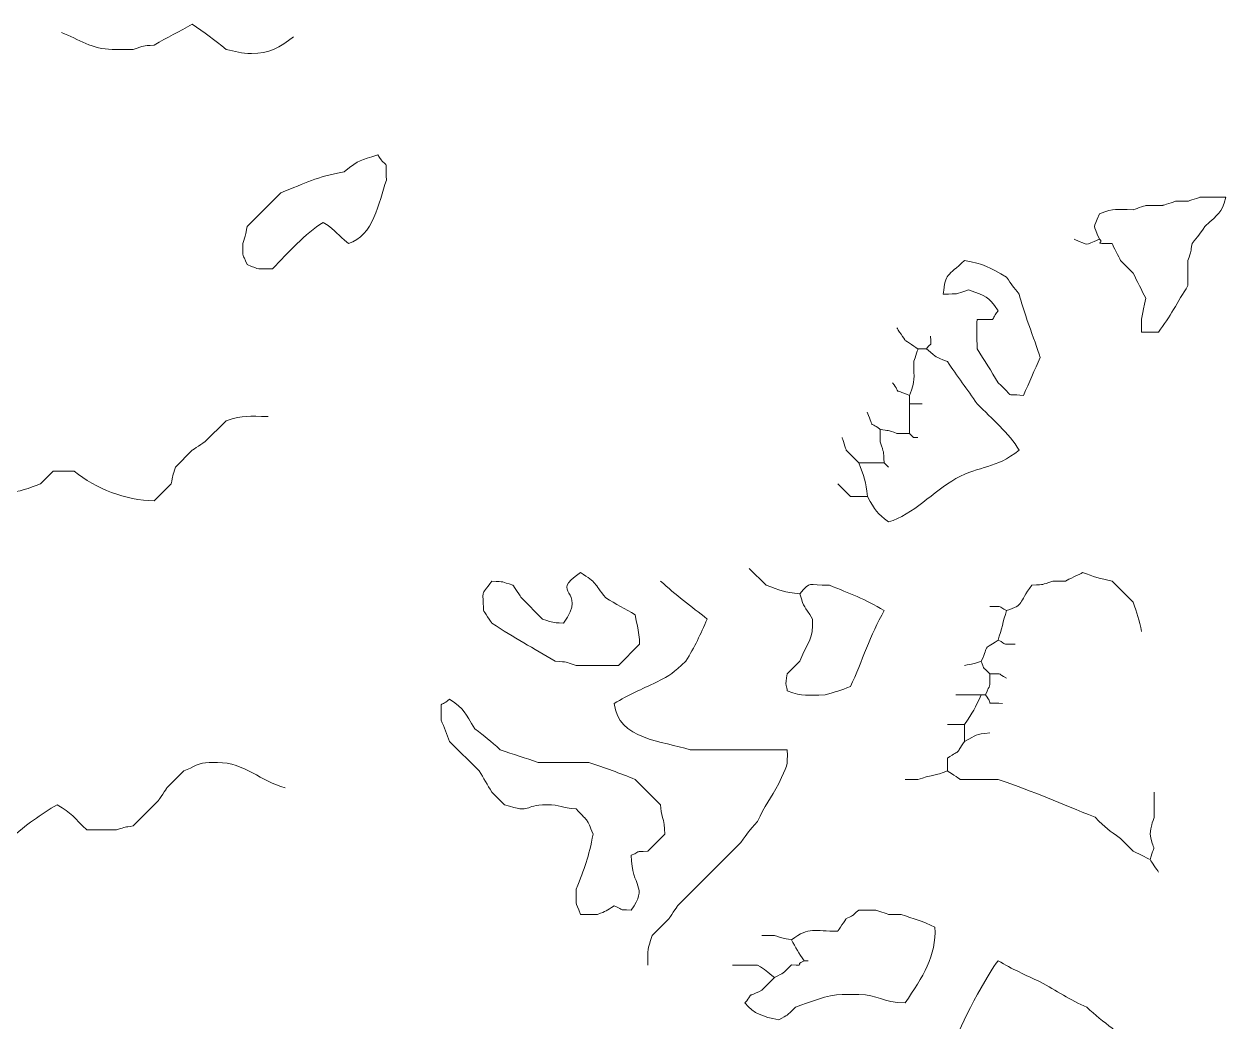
# Model space of a CAD drawing. Header units: centimetres. Extents: x -40.3 to 39, y -29.8 to 28.8.
# Drawn here: x -28.981 to -24.155, y -13.067 to -9.061 of the extents above; entities that cross this region are included whole.
import ezdxf

# ---------------------------------------------------------------- set-up
doc = ezdxf.new("R2010")
doc.units = ezdxf.units.CM
doc.header["$MEASUREMENT"] = 0
doc.layers.add('layer 1', color=7, linetype='Continuous')

msp = doc.modelspace()

# ---------------------------------------------------------------- linework, layer by layer
at = {"layer": 'layer 1', "color": 225, "lineweight": 0}
for points, knots in [([(-28.83094, -9.09489), (-28.76358, -9.12189), (-28.70469, -9.16266), (-28.62762, -9.16264), (-28.62762, -9.16264), (-28.62762, -9.16264), (-28.59375, -9.16266), (-28.59375, -9.16266), (-28.59375, -9.16266), (-28.59375, -9.16266), (-28.54294, -9.16266), (-28.54294, -9.16266), (-28.54294, -9.16266), (-28.49319, -9.14618), (-28.51175, -9.14981), (-28.4582, -9.14571), (-28.4582, -9.14571), (-28.4057, -9.11425), (-28.35828, -9.09246), (-28.30577, -9.061), (-28.30577, -9.061), (-28.25861, -9.09289), (-28.21564, -9.12582), (-28.17022, -9.16264), (-28.17022, -9.16264), (-28.13268, -9.16974), (-28.10923, -9.17958), (-28.06859, -9.1796), (-28.06859, -9.1796), (-27.99681, -9.17958), (-27.95351, -9.15472), (-27.89917, -9.11182)], [0, 0, 0, 0, 0.1111111, 0.1111111, 0.1111111, 0.1111111, 0.2222222, 0.2222222, 0.2222222, 0.2222222, 0.3333333, 0.3333333, 0.3333333, 0.3333333, 0.4444444, 0.4444444, 0.4444444, 0.4444444, 0.5555556, 0.5555556, 0.5555556, 0.5555556, 0.6666667, 0.6666667, 0.6666667, 0.6666667, 0.7777778, 0.7777778, 0.7777778, 0.7777778, 1, 1, 1, 1]), ([(-27.56037, -9.58619), (-27.63558, -9.61111), (-27.6295, -9.60147), (-27.6959, -9.65395), (-27.6959, -9.65395), (-27.80929, -9.67533), (-27.84876, -9.69802), (-27.95001, -9.73862), (-27.95001, -9.73862), (-27.95001, -9.73862), (-28.08554, -9.87414), (-28.08554, -9.87414), (-28.08554, -9.87414), (-28.09316, -9.91055), (-28.08968, -9.9033), (-28.10248, -9.94191), (-28.10248, -9.94191), (-28.10248, -10.00999), (-28.10541, -9.97544), (-28.08554, -10.0266), (-28.08554, -10.0266), (-28.02759, -10.04911), (-28.05354, -10.04354), (-27.9839, -10.04356), (-27.9839, -10.04356), (-27.91955, -9.97922), (-27.85341, -9.90176), (-27.78061, -9.8572), (-27.78061, -9.8572), (-27.71959, -9.89536), (-27.72759, -9.90522), (-27.67897, -9.94191), (-27.67897, -9.94191), (-27.57704, -9.91196), (-27.55779, -9.77825), (-27.52648, -9.68778), (-27.52648, -9.68778), (-27.52876, -9.58254), (-27.52134, -9.65406), (-27.56037, -9.58619)], [0, 0, 0, 0, 0.0909091, 0.0909091, 0.0909091, 0.0909091, 0.1818182, 0.1818182, 0.1818182, 0.1818182, 0.2727273, 0.2727273, 0.2727273, 0.2727273, 0.3636364, 0.3636364, 0.3636364, 0.3636364, 0.4545455, 0.4545455, 0.4545455, 0.4545455, 0.5454545, 0.5454545, 0.5454545, 0.5454545, 0.6363636, 0.6363636, 0.6363636, 0.6363636, 0.7272727, 0.7272727, 0.7272727, 0.7272727, 0.8181818, 0.8181818, 0.8181818, 0.8181818, 1, 1, 1, 1]), ([(-24.66348, -9.925), (-24.68937, -9.85831), (-24.68937, -9.89007), (-24.6635, -9.82337), (-24.6635, -9.82337), (-24.59862, -9.79821), (-24.6013, -9.80642), (-24.52797, -9.80644), (-24.52797, -9.80644), (-24.52697, -9.80604), (-24.47995, -9.7905), (-24.47713, -9.78948), (-24.47713, -9.78948), (-24.47713, -9.78948), (-24.40937, -9.7895), (-24.40937, -9.7895), (-24.40937, -9.7895), (-24.40836, -9.78909), (-24.36139, -9.77355), (-24.35853, -9.77255), (-24.35853, -9.77255), (-24.35853, -9.77255), (-24.30773, -9.77253), (-24.30773, -9.77253), (-24.30773, -9.77253), (-24.30673, -9.77212), (-24.25978, -9.75665), (-24.25692, -9.75563), (-24.25692, -9.75563), (-24.25692, -9.75563), (-24.15624, -9.75561), (-24.1553, -9.75561), (-24.1553, -9.75561), (-24.17677, -9.83031), (-24.18047, -9.81468), (-24.23997, -9.87419), (-24.23997, -9.87419), (-24.26069, -9.90516), (-24.26671, -9.91147), (-24.29081, -9.94193), (-24.29081, -9.94193), (-24.29828, -9.98065), (-24.29275, -9.96807), (-24.30773, -10.00969), (-24.30773, -10.00969), (-24.30773, -10.00969), (-24.30775, -10.11133), (-24.30775, -10.11133), (-24.30775, -10.11133), (-24.35012, -10.17615), (-24.37936, -10.23819), (-24.42634, -10.29767), (-24.42634, -10.29767), (-24.42634, -10.29767), (-24.49408, -10.29769), (-24.49408, -10.29769), (-24.49408, -10.29769), (-24.4982, -10.23341), (-24.49062, -10.23362), (-24.47715, -10.16217), (-24.47715, -10.16217), (-24.49438, -10.12857), (-24.51141, -10.09453), (-24.52797, -10.06053), (-24.52797, -10.06053), (-24.52797, -10.06053), (-24.57879, -10.00969), (-24.57879, -10.00969), (-24.57879, -10.00969), (-24.58395, -9.99883), (-24.6082, -9.9523), (-24.61266, -9.94193), (-24.61266, -9.94193), (-24.69912, -9.94193), (-24.64075, -9.94216), (-24.66348, -9.925), (-24.66348, -9.925), (-24.73017, -9.95089), (-24.69837, -9.95087), (-24.76511, -9.92498)], [0, 0, 0, 0, 0.047619, 0.047619, 0.047619, 0.047619, 0.0952381, 0.0952381, 0.0952381, 0.0952381, 0.1428571, 0.1428571, 0.1428571, 0.1428571, 0.1904762, 0.1904762, 0.1904762, 0.1904762, 0.2380952, 0.2380952, 0.2380952, 0.2380952, 0.2857143, 0.2857143, 0.2857143, 0.2857143, 0.3333333, 0.3333333, 0.3333333, 0.3333333, 0.3809524, 0.3809524, 0.3809524, 0.3809524, 0.4285714, 0.4285714, 0.4285714, 0.4285714, 0.4761905, 0.4761905, 0.4761905, 0.4761905, 0.5238095, 0.5238095, 0.5238095, 0.5238095, 0.5714286, 0.5714286, 0.5714286, 0.5714286, 0.6190476, 0.6190476, 0.6190476, 0.6190476, 0.6666667, 0.6666667, 0.6666667, 0.6666667, 0.7142857, 0.7142857, 0.7142857, 0.7142857, 0.7619048, 0.7619048, 0.7619048, 0.7619048, 0.8095238, 0.8095238, 0.8095238, 0.8095238, 0.8571429, 0.8571429, 0.8571429, 0.8571429, 0.9047619, 0.9047619, 0.9047619, 0.9047619, 1, 1, 1, 1]), ([(-24.98541, -10.14524), (-25.00949, -10.11479), (-25.01555, -10.10843), (-25.03625, -10.07746), (-25.03625, -10.07746), (-25.10399, -10.03688), (-25.12662, -10.02465), (-25.20563, -10.00971), (-25.20563, -10.00971), (-25.2732, -10.07726), (-25.28172, -10.05765), (-25.29036, -10.14526), (-25.29036, -10.14526), (-25.22373, -10.14385), (-25.24853, -10.14772), (-25.18873, -10.1283), (-25.18873, -10.1283), (-25.11486, -10.15792), (-25.11381, -10.14712), (-25.07012, -10.21301), (-25.07012, -10.21301), (-25.1105, -10.26002), (-25.06178, -10.24485), (-25.15481, -10.2469), (-25.15481, -10.2469), (-25.15699, -10.28079), (-25.15481, -10.31492), (-25.15481, -10.3655), (-25.15481, -10.3655), (-25.12416, -10.41237), (-25.09845, -10.45369), (-25.07014, -10.50101), (-25.07014, -10.50101), (-24.99764, -10.56634), (-25.05386, -10.54341), (-24.96849, -10.55185), (-24.96849, -10.55185), (-24.94471, -10.50069), (-24.9245, -10.45051), (-24.90072, -10.39935), (-24.90072, -10.39935), (-24.92307, -10.33048), (-24.97316, -10.20364), (-24.98541, -10.14524)], [0, 0, 0, 0, 0.0833333, 0.0833333, 0.0833333, 0.0833333, 0.1666667, 0.1666667, 0.1666667, 0.1666667, 0.25, 0.25, 0.25, 0.25, 0.3333333, 0.3333333, 0.3333333, 0.3333333, 0.4166667, 0.4166667, 0.4166667, 0.4166667, 0.5, 0.5, 0.5, 0.5, 0.5833333, 0.5833333, 0.5833333, 0.5833333, 0.6666667, 0.6666667, 0.6666667, 0.6666667, 0.75, 0.75, 0.75, 0.75, 0.8333333, 0.8333333, 0.8333333, 0.8333333, 1, 1, 1, 1]), ([(-25.47664, -10.28077), (-25.47485, -10.28399), (-25.44452, -10.32836), (-25.44277, -10.33159), (-25.44277, -10.33159), (-25.44076, -10.33259), (-25.39483, -10.3636), (-25.39195, -10.36546)], [0, 0, 0, 0, 0.3333333, 0.3333333, 0.3333333, 0.3333333, 1, 1, 1, 1]), ([(-25.37499, -10.58567), (-25.37499, -10.58567), (-25.4258, -10.5857), (-25.4258, -10.5857), (-25.4258, -10.5857), (-25.4258, -10.5857), (-25.4258, -10.55182), (-25.4258, -10.55182), (-25.4258, -10.55182), (-25.40064, -10.48698), (-25.40888, -10.48965), (-25.40886, -10.4163), (-25.40886, -10.4163), (-25.40845, -10.41529), (-25.39296, -10.3683), (-25.39193, -10.36546), (-25.39193, -10.36546), (-25.39193, -10.36546), (-25.35806, -10.36546), (-25.35806, -10.36546), (-25.35806, -10.36546), (-25.33616, -10.33035), (-25.34111, -10.37143), (-25.34111, -10.31464)], [0, 0, 0, 0, 0.1428571, 0.1428571, 0.1428571, 0.1428571, 0.2857143, 0.2857143, 0.2857143, 0.2857143, 0.4285714, 0.4285714, 0.4285714, 0.4285714, 0.5714286, 0.5714286, 0.5714286, 0.5714286, 0.7142857, 0.7142857, 0.7142857, 0.7142857, 1, 1, 1, 1]), ([(-25.35798, -10.36546), (-25.30694, -10.40663), (-25.33239, -10.39203), (-25.27327, -10.4163), (-25.27327, -10.4163), (-25.23521, -10.47448), (-25.19353, -10.52818), (-25.15466, -10.58567), (-25.15466, -10.58567), (-25.09292, -10.64742), (-25.02793, -10.70231), (-24.98524, -10.77204), (-24.98524, -10.77204), (-25.08144, -10.84796), (-25.1419, -10.83197), (-25.23937, -10.88586), (-25.23937, -10.88586), (-25.33189, -10.937), (-25.41069, -11.03136), (-25.51041, -11.06004), (-25.51041, -11.06004), (-25.55747, -11.02455), (-25.56212, -11.01428), (-25.59512, -10.95839), (-25.59512, -10.95839), (-25.59992, -10.89581), (-25.60982, -10.87829), (-25.62899, -10.82286), (-25.62899, -10.82286), (-25.62899, -10.82286), (-25.52735, -10.82288), (-25.52735, -10.82288), (-25.52735, -10.82288), (-25.53173, -10.76711), (-25.52695, -10.79027), (-25.5443, -10.73817), (-25.5443, -10.73817), (-25.5443, -10.73817), (-25.5443, -10.68735), (-25.5443, -10.68735), (-25.5443, -10.68735), (-25.50831, -10.69489), (-25.51632, -10.68998), (-25.47656, -10.70428), (-25.47656, -10.70428), (-25.47656, -10.70428), (-25.42572, -10.7043), (-25.42572, -10.7043)], [0, 0, 0, 0, 0.0769231, 0.0769231, 0.0769231, 0.0769231, 0.1538462, 0.1538462, 0.1538462, 0.1538462, 0.2307692, 0.2307692, 0.2307692, 0.2307692, 0.3076923, 0.3076923, 0.3076923, 0.3076923, 0.3846154, 0.3846154, 0.3846154, 0.3846154, 0.4615385, 0.4615385, 0.4615385, 0.4615385, 0.5384615, 0.5384615, 0.5384615, 0.5384615, 0.6153846, 0.6153846, 0.6153846, 0.6153846, 0.6923077, 0.6923077, 0.6923077, 0.6923077, 0.7692308, 0.7692308, 0.7692308, 0.7692308, 0.8461538, 0.8461538, 0.8461538, 0.8461538, 1, 1, 1, 1]), ([(-29.47464, -10.60262), (-29.40098, -10.61814), (-29.3987, -10.62334), (-29.33909, -10.67038), (-29.33909, -10.67038), (-29.32253, -10.70601), (-29.30825, -10.73734), (-29.28827, -10.77202), (-29.28827, -10.77202), (-29.28321, -10.83793), (-29.28067, -10.83408), (-29.25442, -10.8906), (-29.25442, -10.8906), (-29.2524, -10.8918), (-29.20647, -10.92264), (-29.20358, -10.92451), (-29.20358, -10.92451), (-29.13695, -10.92592), (-29.16175, -10.92206), (-29.10195, -10.94142), (-29.10195, -10.94142), (-29.10195, -10.94142), (-29.05113, -10.94144), (-29.05113, -10.94144), (-29.05113, -10.94144), (-28.99891, -10.94142), (-28.96085, -10.92323), (-28.91558, -10.90757), (-28.91558, -10.90757), (-28.91558, -10.90757), (-28.86477, -10.85675), (-28.86477, -10.85675), (-28.86477, -10.85675), (-28.86477, -10.85675), (-28.78006, -10.85673), (-28.78006, -10.85673), (-28.78006, -10.85673), (-28.69059, -10.92733), (-28.57561, -10.97277), (-28.4582, -10.97533), (-28.4582, -10.97533), (-28.4582, -10.97533), (-28.39044, -10.90759), (-28.39044, -10.90759), (-28.39044, -10.90759), (-28.3828, -10.8712), (-28.3863, -10.87846), (-28.37349, -10.8398), (-28.37349, -10.8398), (-28.37349, -10.8398), (-28.30571, -10.77206), (-28.30571, -10.77206), (-28.30571, -10.77206), (-28.3037, -10.77106), (-28.25779, -10.74003), (-28.25491, -10.73819), (-28.25491, -10.73819), (-28.25491, -10.73819), (-28.17022, -10.65348), (-28.17022, -10.65348), (-28.17022, -10.65348), (-28.09719, -10.62981), (-28.08069, -10.63653), (-28.0008, -10.63653)], [0, 0, 0, 0, 0.0588235, 0.0588235, 0.0588235, 0.0588235, 0.1176471, 0.1176471, 0.1176471, 0.1176471, 0.1764706, 0.1764706, 0.1764706, 0.1764706, 0.2352941, 0.2352941, 0.2352941, 0.2352941, 0.2941176, 0.2941176, 0.2941176, 0.2941176, 0.3529412, 0.3529412, 0.3529412, 0.3529412, 0.4117647, 0.4117647, 0.4117647, 0.4117647, 0.4705882, 0.4705882, 0.4705882, 0.4705882, 0.5294118, 0.5294118, 0.5294118, 0.5294118, 0.5882353, 0.5882353, 0.5882353, 0.5882353, 0.6470588, 0.6470588, 0.6470588, 0.6470588, 0.7058824, 0.7058824, 0.7058824, 0.7058824, 0.7647059, 0.7647059, 0.7647059, 0.7647059, 0.8235294, 0.8235294, 0.8235294, 0.8235294, 0.8823529, 0.8823529, 0.8823529, 0.8823529, 1, 1, 1, 1]), ([(-25.4258, -10.5857), (-25.4258, -10.5857), (-25.4258, -10.7043), (-25.4258, -10.7043), (-25.4258, -10.7043), (-25.40487, -10.72524), (-25.41686, -10.72124), (-25.39193, -10.72124)], [0, 0, 0, 0, 0.3333333, 0.3333333, 0.3333333, 0.3333333, 1, 1, 1, 1]), ([(-25.69694, -10.72124), (-25.69615, -10.72265), (-25.68066, -10.77059), (-25.67995, -10.77204), (-25.67995, -10.77204), (-25.67995, -10.77204), (-25.62916, -10.82286), (-25.62916, -10.82286)], [0, 0, 0, 0, 0.3333333, 0.3333333, 0.3333333, 0.3333333, 1, 1, 1, 1]), ([(-25.71374, -10.90759), (-25.71374, -10.90759), (-25.66292, -10.95839), (-25.66292, -10.95839), (-25.66292, -10.95839), (-25.66292, -10.95839), (-25.59518, -10.95839), (-25.59518, -10.95839)], [0, 0, 0, 0, 0.3333333, 0.3333333, 0.3333333, 0.3333333, 1, 1, 1, 1]), ([(-26.52691, -11.43273), (-26.56833, -11.40791), (-26.60404, -11.38979), (-26.64549, -11.36499), (-26.64549, -11.36499), (-26.69558, -11.30318), (-26.67838, -11.30634), (-26.74712, -11.26333), (-26.74712, -11.26333), (-26.88237, -11.35511), (-26.71282, -11.32335), (-26.81491, -11.46662), (-26.81491, -11.46662), (-26.87304, -11.46206), (-26.84541, -11.46722), (-26.89957, -11.4497), (-26.89957, -11.4497), (-26.89957, -11.4497), (-26.98426, -11.36499), (-26.98426, -11.36499), (-26.98426, -11.36499), (-26.98527, -11.36298), (-27.0163, -11.31707), (-27.01816, -11.31417), (-27.01816, -11.31417), (-27.06791, -11.29769), (-27.04932, -11.30137), (-27.10284, -11.29725), (-27.10284, -11.29725), (-27.15078, -11.36454), (-27.13672, -11.32454), (-27.13672, -11.41583), (-27.13672, -11.41583), (-27.13571, -11.41786), (-27.10468, -11.46376), (-27.10284, -11.46667), (-27.10284, -11.46667), (-27.01241, -11.52579), (-26.93741, -11.56602), (-26.84876, -11.61912), (-26.84876, -11.61912), (-26.79058, -11.62369), (-26.81819, -11.61852), (-26.76405, -11.63609), (-26.76405, -11.63609), (-26.76405, -11.63609), (-26.59463, -11.63609), (-26.59463, -11.63609), (-26.59463, -11.63609), (-26.59463, -11.63609), (-26.50994, -11.55136), (-26.50994, -11.55136), (-26.50994, -11.55136), (-26.50994, -11.49964), (-26.52684, -11.44588), (-26.52691, -11.43273)], [0, 0, 0, 0, 0.0666667, 0.0666667, 0.0666667, 0.0666667, 0.1333333, 0.1333333, 0.1333333, 0.1333333, 0.2, 0.2, 0.2, 0.2, 0.2666667, 0.2666667, 0.2666667, 0.2666667, 0.3333333, 0.3333333, 0.3333333, 0.3333333, 0.4, 0.4, 0.4, 0.4, 0.4666667, 0.4666667, 0.4666667, 0.4666667, 0.5333333, 0.5333333, 0.5333333, 0.5333333, 0.6, 0.6, 0.6, 0.6, 0.6666667, 0.6666667, 0.6666667, 0.6666667, 0.7333333, 0.7333333, 0.7333333, 0.7333333, 0.8, 0.8, 0.8, 0.8, 0.8666667, 0.8666667, 0.8666667, 0.8666667, 1, 1, 1, 1]), ([(-25.86621, -11.34802), (-25.84773, -11.41233), (-25.84984, -11.39128), (-25.8154, -11.44968), (-25.8154, -11.44968), (-25.81185, -11.53424), (-25.83179, -11.53324), (-25.86621, -11.61908), (-25.86621, -11.61908), (-25.86621, -11.61908), (-25.91703, -11.66992), (-25.91703, -11.66992), (-25.91703, -11.66992), (-25.92753, -11.71992), (-25.91803, -11.72097), (-25.91703, -11.73768), (-25.91703, -11.73768), (-25.85029, -11.76355), (-25.83966, -11.7546), (-25.76456, -11.7546), (-25.76456, -11.7546), (-25.72364, -11.74133), (-25.70277, -11.73708), (-25.66292, -11.72073), (-25.66292, -11.72073), (-25.61612, -11.62004), (-25.58321, -11.51249), (-25.5274, -11.41581), (-25.5274, -11.41581), (-25.60639, -11.36849), (-25.66448, -11.34749), (-25.74763, -11.31415), (-25.74763, -11.31415), (-25.83625, -11.31417), (-25.82095, -11.29533), (-25.86621, -11.34802), (-25.86621, -11.34802), (-25.92877, -11.34322), (-25.94634, -11.33332), (-26.00176, -11.31417), (-26.00176, -11.31417), (-26.00176, -11.31417), (-26.06951, -11.24639), (-26.06951, -11.24639)], [0, 0, 0, 0, 0.0833333, 0.0833333, 0.0833333, 0.0833333, 0.1666667, 0.1666667, 0.1666667, 0.1666667, 0.25, 0.25, 0.25, 0.25, 0.3333333, 0.3333333, 0.3333333, 0.3333333, 0.4166667, 0.4166667, 0.4166667, 0.4166667, 0.5, 0.5, 0.5, 0.5, 0.5833333, 0.5833333, 0.5833333, 0.5833333, 0.6666667, 0.6666667, 0.6666667, 0.6666667, 0.75, 0.75, 0.75, 0.75, 0.8333333, 0.8333333, 0.8333333, 0.8333333, 1, 1, 1, 1]), ([(-25.03623, -11.68686), (-25.07529, -11.66806), (-25.04355, -11.66992), (-25.10397, -11.66989), (-25.10397, -11.66989), (-25.13695, -11.63692), (-25.12515, -11.65278), (-25.13789, -11.6191), (-25.13789, -11.6191), (-25.10126, -11.54395), (-25.14207, -11.58324), (-25.0701, -11.53439), (-25.0701, -11.53439), (-25.05644, -11.49226), (-25.04991, -11.45796), (-25.03623, -11.41581), (-25.03623, -11.41581), (-24.96258, -11.39288), (-24.99207, -11.38701), (-24.9346, -11.31415), (-24.9346, -11.31415), (-24.87642, -11.30958), (-24.90405, -11.31475), (-24.84989, -11.29723), (-24.84989, -11.29723), (-24.84989, -11.29723), (-24.79907, -11.2972), (-24.79907, -11.2972), (-24.79907, -11.2972), (-24.78827, -11.29108), (-24.74304, -11.26952), (-24.73135, -11.26335), (-24.73135, -11.26335), (-24.6868, -11.27874), (-24.66079, -11.28815), (-24.61274, -11.2972), (-24.61274, -11.2972), (-24.61274, -11.2972), (-24.52806, -11.38194), (-24.52806, -11.38194), (-24.52806, -11.38194), (-24.51265, -11.42644), (-24.50326, -11.45247), (-24.49416, -11.5005)], [0, 0, 0, 0, 0.0833333, 0.0833333, 0.0833333, 0.0833333, 0.1666667, 0.1666667, 0.1666667, 0.1666667, 0.25, 0.25, 0.25, 0.25, 0.3333333, 0.3333333, 0.3333333, 0.3333333, 0.4166667, 0.4166667, 0.4166667, 0.4166667, 0.5, 0.5, 0.5, 0.5, 0.5833333, 0.5833333, 0.5833333, 0.5833333, 0.6666667, 0.6666667, 0.6666667, 0.6666667, 0.75, 0.75, 0.75, 0.75, 0.8333333, 0.8333333, 0.8333333, 0.8333333, 1, 1, 1, 1]), ([(-26.42538, -11.2972), (-26.3653, -11.3527), (-26.30155, -11.39901), (-26.23903, -11.44968), (-26.23903, -11.44968), (-26.26385, -11.51159), (-26.28906, -11.56122), (-26.32372, -11.6191), (-26.32372, -11.6191), (-26.37708, -11.66836), (-26.38258, -11.67184), (-26.44232, -11.70381), (-26.44232, -11.70381), (-26.50033, -11.73079), (-26.55595, -11.75509), (-26.61172, -11.78852), (-26.61172, -11.78852), (-26.59732, -11.93465), (-26.41515, -11.93971), (-26.3068, -11.97484), (-26.3068, -11.97484), (-26.3068, -11.97484), (-25.91716, -11.97486), (-25.91716, -11.97486), (-25.91716, -11.97486), (-25.9143, -12.04271), (-25.91757, -12.03823), (-25.95105, -12.11039), (-25.95105, -12.11039), (-25.98162, -12.16753), (-26.01011, -12.20221), (-26.03574, -12.26286), (-26.03574, -12.26286), (-26.07241, -12.30269), (-26.07574, -12.30647), (-26.10353, -12.34755), (-26.10353, -12.34755), (-26.10353, -12.34755), (-26.35761, -12.60168), (-26.35761, -12.60168), (-26.35761, -12.60168), (-26.35862, -12.60369), (-26.38965, -12.64962), (-26.39148, -12.65248), (-26.39148, -12.65248), (-26.39148, -12.65248), (-26.45923, -12.72024), (-26.45923, -12.72024), (-26.45923, -12.72024), (-26.47959, -12.78303), (-26.47617, -12.76873), (-26.47617, -12.83885)], [0, 0, 0, 0, 0.0714286, 0.0714286, 0.0714286, 0.0714286, 0.1428571, 0.1428571, 0.1428571, 0.1428571, 0.2142857, 0.2142857, 0.2142857, 0.2142857, 0.2857143, 0.2857143, 0.2857143, 0.2857143, 0.3571429, 0.3571429, 0.3571429, 0.3571429, 0.4285714, 0.4285714, 0.4285714, 0.4285714, 0.5, 0.5, 0.5, 0.5, 0.5714286, 0.5714286, 0.5714286, 0.5714286, 0.6428571, 0.6428571, 0.6428571, 0.6428571, 0.7142857, 0.7142857, 0.7142857, 0.7142857, 0.7857143, 0.7857143, 0.7857143, 0.7857143, 0.8571429, 0.8571429, 0.8571429, 0.8571429, 1, 1, 1, 1]), ([(-26.42527, -12.19514), (-26.42527, -12.19514), (-26.52691, -12.09351), (-26.52691, -12.09351), (-26.52691, -12.09351), (-26.59128, -12.06768), (-26.64794, -12.04835), (-26.71329, -12.02574), (-26.71329, -12.02574), (-26.71329, -12.02574), (-26.91658, -12.02572), (-26.91658, -12.02572), (-26.91658, -12.02572), (-26.96725, -12.0082), (-27.01837, -11.99245), (-27.06906, -11.97493), (-27.06906, -11.97493), (-27.10848, -11.93852), (-27.13102, -11.9224), (-27.17069, -11.89024), (-27.17069, -11.89024), (-27.21169, -11.82751), (-27.21101, -11.81227), (-27.27233, -11.77164), (-27.27233, -11.77164), (-27.31935, -11.81204), (-27.30417, -11.76331), (-27.30618, -11.85632), (-27.30618, -11.85632), (-27.29482, -11.88416), (-27.28353, -11.91314), (-27.27233, -11.94103), (-27.27233, -11.94103), (-27.27233, -11.94103), (-27.15373, -12.05964), (-27.15373, -12.05964), (-27.15373, -12.05964), (-27.13637, -12.08903), (-27.12047, -12.11502), (-27.10291, -12.14433), (-27.10291, -12.14433), (-27.10291, -12.14433), (-27.05209, -12.19516), (-27.05209, -12.19516), (-27.05209, -12.19516), (-26.93505, -12.23309), (-26.98194, -12.19516), (-26.88267, -12.19516), (-26.88267, -12.19516), (-26.82539, -12.19514), (-26.82549, -12.20737), (-26.76409, -12.21207), (-26.76409, -12.21207), (-26.70952, -12.27121), (-26.72516, -12.24551), (-26.69633, -12.31372), (-26.69633, -12.31372), (-26.7134, -12.40409), (-26.73092, -12.4513), (-26.76409, -12.53394), (-26.76409, -12.53394), (-26.76409, -12.60356), (-26.76964, -12.57763), (-26.74714, -12.63558), (-26.74714, -12.63558), (-26.74714, -12.63558), (-26.67936, -12.6356), (-26.67936, -12.6356), (-26.67936, -12.6356), (-26.64267, -12.62239), (-26.64365, -12.62059), (-26.61162, -12.6017), (-26.61162, -12.6017), (-26.56268, -12.62279), (-26.60547, -12.61381), (-26.54387, -12.61863), (-26.54387, -12.61863), (-26.47295, -12.51911), (-26.54097, -12.53114), (-26.54387, -12.39843), (-26.54387, -12.39843), (-26.49493, -12.37733), (-26.5377, -12.38631), (-26.47613, -12.38147), (-26.47613, -12.38147), (-26.47613, -12.38147), (-26.40837, -12.31372), (-26.40837, -12.31372), (-26.40837, -12.31372), (-26.40978, -12.24995), (-26.42529, -12.23627), (-26.42527, -12.19514)], [0, 0, 0, 0, 0.0416667, 0.0416667, 0.0416667, 0.0416667, 0.0833333, 0.0833333, 0.0833333, 0.0833333, 0.125, 0.125, 0.125, 0.125, 0.1666667, 0.1666667, 0.1666667, 0.1666667, 0.2083333, 0.2083333, 0.2083333, 0.2083333, 0.25, 0.25, 0.25, 0.25, 0.2916667, 0.2916667, 0.2916667, 0.2916667, 0.3333333, 0.3333333, 0.3333333, 0.3333333, 0.375, 0.375, 0.375, 0.375, 0.4166667, 0.4166667, 0.4166667, 0.4166667, 0.4583333, 0.4583333, 0.4583333, 0.4583333, 0.5, 0.5, 0.5, 0.5, 0.5416667, 0.5416667, 0.5416667, 0.5416667, 0.5833333, 0.5833333, 0.5833333, 0.5833333, 0.625, 0.625, 0.625, 0.625, 0.6666667, 0.6666667, 0.6666667, 0.6666667, 0.7083333, 0.7083333, 0.7083333, 0.7083333, 0.75, 0.75, 0.75, 0.75, 0.7916667, 0.7916667, 0.7916667, 0.7916667, 0.8333333, 0.8333333, 0.8333333, 0.8333333, 0.875, 0.875, 0.875, 0.875, 0.9166667, 0.9166667, 0.9166667, 0.9166667, 1, 1, 1, 1]), ([(-25.20552, -11.87319), (-25.17026, -11.82514), (-25.16399, -11.80566), (-25.1378, -11.7546), (-25.1378, -11.7546), (-25.1378, -11.7546), (-25.12086, -11.7546), (-25.12086, -11.7546), (-25.12086, -11.7546), (-25.079, -11.80514), (-25.13974, -11.78167), (-25.05307, -11.78847)], [0, 0, 0, 0, 0.25, 0.25, 0.25, 0.25, 0.5, 0.5, 0.5, 0.5, 1, 1, 1, 1]), ([(-25.27335, -11.87319), (-25.27335, -11.87319), (-25.20557, -11.87316), (-25.20557, -11.87316), (-25.20557, -11.87316), (-25.20557, -11.87316), (-25.20561, -11.94093), (-25.20561, -11.94093), (-25.20561, -11.94093), (-25.24304, -11.99813), (-25.21513, -11.96976), (-25.27335, -12.00869), (-25.27335, -12.00869), (-25.27335, -12.00869), (-25.27335, -12.05951), (-25.27335, -12.05951), (-25.27335, -12.05951), (-25.27013, -12.0613), (-25.22576, -12.09163), (-25.22255, -12.09338), (-25.22255, -12.09338), (-25.22255, -12.09338), (-25.07008, -12.09338), (-25.07008, -12.09338), (-25.07008, -12.09338), (-24.91827, -12.14593), (-24.82451, -12.18808), (-24.68042, -12.24585), (-24.68042, -12.24585), (-24.63584, -12.28944), (-24.6264, -12.29838), (-24.57879, -12.33054), (-24.57879, -12.33054), (-24.57879, -12.33054), (-24.52797, -12.38136), (-24.52797, -12.38136), (-24.52797, -12.38136), (-24.51758, -12.38584), (-24.47105, -12.41007), (-24.46021, -12.41525)], [0, 0, 0, 0, 0.0909091, 0.0909091, 0.0909091, 0.0909091, 0.1818182, 0.1818182, 0.1818182, 0.1818182, 0.2727273, 0.2727273, 0.2727273, 0.2727273, 0.3636364, 0.3636364, 0.3636364, 0.3636364, 0.4545455, 0.4545455, 0.4545455, 0.4545455, 0.5454545, 0.5454545, 0.5454545, 0.5454545, 0.6363636, 0.6363636, 0.6363636, 0.6363636, 0.7272727, 0.7272727, 0.7272727, 0.7272727, 0.8181818, 0.8181818, 0.8181818, 0.8181818, 1, 1, 1, 1]), ([(-29.67793, -12.70336), (-29.67793, -12.70336), (-29.62711, -12.70334), (-29.62711, -12.70334), (-29.62711, -12.70334), (-29.57952, -12.67118), (-29.57002, -12.66223), (-29.52548, -12.61865), (-29.52548, -12.61865), (-29.49788, -12.57735), (-29.49434, -12.57362), (-29.45774, -12.53394), (-29.45774, -12.53394), (-29.43123, -12.46793), (-29.38167, -12.31637), (-29.33913, -12.27983), (-29.33913, -12.27983), (-29.28204, -12.31477), (-29.27026, -12.33178), (-29.22053, -12.38149), (-29.22053, -12.38149), (-29.22053, -12.38149), (-29.15279, -12.38147), (-29.15279, -12.38147), (-29.15279, -12.38147), (-29.11138, -12.36486), (-29.07557, -12.34725), (-29.03419, -12.33067), (-29.03419, -12.33067), (-28.97524, -12.2762), (-28.91326, -12.23373), (-28.84784, -12.19512), (-28.84784, -12.19512), (-28.79077, -12.23004), (-28.77897, -12.24705), (-28.72924, -12.29678), (-28.72924, -12.29678), (-28.72924, -12.29678), (-28.61064, -12.29678), (-28.61064, -12.29678), (-28.61064, -12.29678), (-28.569, -12.2818), (-28.58163, -12.28732), (-28.54289, -12.27981), (-28.54289, -12.27981), (-28.54289, -12.27981), (-28.44126, -12.17818), (-28.44126, -12.17818), (-28.44126, -12.17818), (-28.44025, -12.17615), (-28.40922, -12.13024), (-28.40737, -12.12734), (-28.40737, -12.12734), (-28.40737, -12.12734), (-28.33962, -12.05959), (-28.33962, -12.05959), (-28.33962, -12.05959), (-28.30234, -12.04465), (-28.27737, -12.02572), (-28.23797, -12.0257), (-28.23797, -12.0257), (-28.23797, -12.0257), (-28.2041, -12.0257), (-28.2041, -12.0257), (-28.2041, -12.0257), (-28.09721, -12.0257), (-28.0287, -12.10194), (-27.93304, -12.12734)], [0, 0, 0, 0, 0.0555556, 0.0555556, 0.0555556, 0.0555556, 0.1111111, 0.1111111, 0.1111111, 0.1111111, 0.1666667, 0.1666667, 0.1666667, 0.1666667, 0.2222222, 0.2222222, 0.2222222, 0.2222222, 0.2777778, 0.2777778, 0.2777778, 0.2777778, 0.3333333, 0.3333333, 0.3333333, 0.3333333, 0.3888889, 0.3888889, 0.3888889, 0.3888889, 0.4444444, 0.4444444, 0.4444444, 0.4444444, 0.5, 0.5, 0.5, 0.5, 0.5555556, 0.5555556, 0.5555556, 0.5555556, 0.6111111, 0.6111111, 0.6111111, 0.6111111, 0.6666667, 0.6666667, 0.6666667, 0.6666667, 0.7222222, 0.7222222, 0.7222222, 0.7222222, 0.7777778, 0.7777778, 0.7777778, 0.7777778, 0.8333333, 0.8333333, 0.8333333, 0.8333333, 0.8888889, 0.8888889, 0.8888889, 0.8888889, 1, 1, 1, 1]), ([(-25.44281, -12.09349), (-25.44281, -12.09349), (-25.392, -12.09347), (-25.392, -12.09347), (-25.392, -12.09347), (-25.34129, -12.07701), (-25.32289, -12.0788), (-25.27339, -12.05959)], [0, 0, 0, 0, 0.3333333, 0.3333333, 0.3333333, 0.3333333, 1, 1, 1, 1]), ([(-24.44318, -12.14433), (-24.44318, -12.14433), (-24.44318, -12.24596), (-24.44318, -12.24596), (-24.44318, -12.24596), (-24.45816, -12.28758), (-24.45263, -12.27499), (-24.46012, -12.3137), (-24.46012, -12.3137), (-24.44309, -12.40386), (-24.43594, -12.33767), (-24.46012, -12.41534), (-24.46012, -12.41534), (-24.45336, -12.42622), (-24.43304, -12.45523), (-24.42625, -12.46616)], [0, 0, 0, 0, 0.2, 0.2, 0.2, 0.2, 0.4, 0.4, 0.4, 0.4, 0.6, 0.6, 0.6, 0.6, 1, 1, 1, 1]), ([(-25.8494, -12.82181), (-25.86995, -12.79108), (-25.8834, -12.76914), (-25.90021, -12.7371), (-25.90021, -12.7371), (-25.82553, -12.68392), (-25.81002, -12.70323), (-25.71385, -12.70325), (-25.71385, -12.70325), (-25.71284, -12.70125), (-25.68181, -12.6553), (-25.67995, -12.65244), (-25.67995, -12.65244), (-25.63851, -12.63355), (-25.6635, -12.64569), (-25.62918, -12.61852), (-25.62918, -12.61852), (-25.62918, -12.61852), (-25.56142, -12.61854), (-25.56142, -12.61854), (-25.56142, -12.61854), (-25.56041, -12.61895), (-25.51344, -12.63444), (-25.51058, -12.63549), (-25.51058, -12.63549), (-25.51058, -12.63549), (-25.45976, -12.63547), (-25.45976, -12.63547), (-25.45976, -12.63547), (-25.40898, -12.65305), (-25.37368, -12.6633), (-25.32423, -12.68629), (-25.32423, -12.68629), (-25.31674, -12.80354), (-25.3736, -12.88537), (-25.44283, -12.99121), (-25.44283, -12.99121), (-25.53559, -12.98921), (-25.55232, -12.95736), (-25.62918, -12.95734), (-25.62918, -12.95734), (-25.62918, -12.95734), (-25.69694, -12.95736), (-25.69694, -12.95736), (-25.69694, -12.95736), (-25.75404, -12.95736), (-25.83017, -12.98978), (-25.88329, -13.00816), (-25.88329, -13.00816), (-25.92301, -13.04788), (-25.91189, -13.03535), (-25.95105, -13.059), (-25.95105, -13.059), (-26.01668, -13.04512), (-26.04897, -13.03635), (-26.08658, -12.99121), (-26.08658, -12.99121), (-26.04392, -12.93973), (-26.09311, -12.97736), (-26.01882, -12.94042), (-26.01882, -12.94042), (-26.01882, -12.94042), (-25.968, -12.8896), (-25.968, -12.8896), (-25.968, -12.8896), (-25.92689, -12.86619), (-25.93976, -12.87831), (-25.90026, -12.83876), (-25.90026, -12.83876), (-25.83273, -12.83878), (-25.89537, -12.84162), (-25.84944, -12.82183), (-25.84944, -12.82183), (-25.84944, -12.82183), (-25.83247, -12.82183), (-25.83247, -12.82183)], [0, 0, 0, 0, 0.05, 0.05, 0.05, 0.05, 0.1, 0.1, 0.1, 0.1, 0.15, 0.15, 0.15, 0.15, 0.2, 0.2, 0.2, 0.2, 0.25, 0.25, 0.25, 0.25, 0.3, 0.3, 0.3, 0.3, 0.35, 0.35, 0.35, 0.35, 0.4, 0.4, 0.4, 0.4, 0.45, 0.45, 0.45, 0.45, 0.5, 0.5, 0.5, 0.5, 0.55, 0.55, 0.55, 0.55, 0.6, 0.6, 0.6, 0.6, 0.65, 0.65, 0.65, 0.65, 0.7, 0.7, 0.7, 0.7, 0.75, 0.75, 0.75, 0.75, 0.8, 0.8, 0.8, 0.8, 0.85, 0.85, 0.85, 0.85, 0.9, 0.9, 0.9, 0.9, 1, 1, 1, 1]), ([(-26.01869, -12.72018), (-26.01869, -12.72018), (-25.96787, -12.72016), (-25.96787, -12.72016), (-25.96787, -12.72016), (-25.92623, -12.73514), (-25.93884, -12.72961), (-25.90013, -12.7371)], [0, 0, 0, 0, 0.3333333, 0.3333333, 0.3333333, 0.3333333, 1, 1, 1, 1]), ([(-24.37554, -13.38087), (-24.40098, -13.33838), (-24.40811, -13.3247), (-24.42636, -13.27921), (-24.42636, -13.27921), (-24.46996, -13.23467), (-24.47888, -13.22519), (-24.51105, -13.17758), (-24.51105, -13.17758), (-24.57796, -13.11581), (-24.64745, -13.06995), (-24.71436, -13.00818), (-24.71436, -13.00818), (-24.77884, -12.98088), (-24.83802, -12.94005), (-24.90068, -12.90654), (-24.90068, -12.90654), (-24.95869, -12.87957), (-25.01431, -12.85522), (-25.0701, -12.82183), (-25.0701, -12.82183), (-25.10291, -12.8582), (-25.23952, -13.10683), (-25.23952, -13.14371), (-25.23952, -13.14371), (-25.23952, -13.14371), (-25.23952, -13.19452), (-25.23952, -13.19452), (-25.23952, -13.19452), (-25.22245, -13.24716), (-25.22273, -13.27744), (-25.20561, -13.33005), (-25.20561, -13.33005), (-25.20561, -13.33005), (-25.20561, -13.41476), (-25.20561, -13.41476), (-25.20561, -13.41476), (-25.09036, -13.51866), (-24.92215, -13.52182), (-24.78212, -13.56724), (-24.78212, -13.56724), (-24.78212, -13.56724), (-24.68049, -13.56726), (-24.68049, -13.56726), (-24.68049, -13.56726), (-24.67948, -13.56766), (-24.63249, -13.58314), (-24.62967, -13.58418), (-24.62967, -13.58418), (-24.62967, -13.58418), (-24.56191, -13.58416), (-24.56191, -13.58416), (-24.56191, -13.58416), (-24.5609, -13.58376), (-24.51393, -13.56826), (-24.51109, -13.56726), (-24.51109, -13.56726), (-24.51109, -13.56726), (-24.44332, -13.56724), (-24.44332, -13.56724), (-24.44332, -13.56724), (-24.44332, -13.56724), (-24.37558, -13.49949), (-24.37558, -13.49949), (-24.37558, -13.49949), (-24.37558, -13.49949), (-24.37558, -13.38089), (-24.37554, -13.38087)], [0, 0, 0, 0, 0.0555556, 0.0555556, 0.0555556, 0.0555556, 0.1111111, 0.1111111, 0.1111111, 0.1111111, 0.1666667, 0.1666667, 0.1666667, 0.1666667, 0.2222222, 0.2222222, 0.2222222, 0.2222222, 0.2777778, 0.2777778, 0.2777778, 0.2777778, 0.3333333, 0.3333333, 0.3333333, 0.3333333, 0.3888889, 0.3888889, 0.3888889, 0.3888889, 0.4444444, 0.4444444, 0.4444444, 0.4444444, 0.5, 0.5, 0.5, 0.5, 0.5555556, 0.5555556, 0.5555556, 0.5555556, 0.6111111, 0.6111111, 0.6111111, 0.6111111, 0.6666667, 0.6666667, 0.6666667, 0.6666667, 0.7222222, 0.7222222, 0.7222222, 0.7222222, 0.7777778, 0.7777778, 0.7777778, 0.7777778, 0.8333333, 0.8333333, 0.8333333, 0.8333333, 0.8888889, 0.8888889, 0.8888889, 0.8888889, 1, 1, 1, 1]), ([(-26.13733, -12.83882), (-26.13733, -12.83882), (-26.0357, -12.83882), (-26.0357, -12.83882), (-26.0357, -12.83882), (-26.00364, -12.85933), (-25.99863, -12.86488), (-25.96793, -12.88964)], [0, 0, 0, 0, 0.3333333, 0.3333333, 0.3333333, 0.3333333, 1, 1, 1, 1])]:
    msp.add_open_spline(points, degree=3, knots=knots, dxfattribs=at)
for points in [[(-25.49365, -10.50099), (-25.45694, -10.5501), (-25.50008, -10.52141), (-25.42589, -10.55182)], [(-25.59529, -10.61959), (-25.56485, -10.69378), (-25.59369, -10.65062), (-25.54447, -10.68733)], [(-25.51045, -10.83978), (-25.51045, -10.83978), (-25.5274, -10.82288), (-25.5274, -10.82288)], [(-25.10387, -11.39884), (-25.04344, -11.39886), (-25.07518, -11.39705), (-25.03612, -11.41581)], [(-25.07006, -11.53439), (-25.031, -11.55317), (-25.06274, -11.55131), (-25.0023, -11.55133)], [(-25.20552, -11.63602), (-25.17065, -11.63058), (-25.17095, -11.63111), (-25.13782, -11.6191)], [(-25.12088, -11.75463), (-25.10054, -11.70334), (-25.10393, -11.73755), (-25.10393, -11.66992)], [(-25.23952, -11.7546), (-25.23952, -11.7546), (-25.13789, -11.75463), (-25.13789, -11.75463)], [(-25.20552, -11.94103), (-25.15227, -11.91372), (-25.16523, -11.9132), (-25.10387, -11.90716)]]:
    msp.add_open_spline(points, degree=3, dxfattribs=at)

doc.saveas('drawing.dxf')
